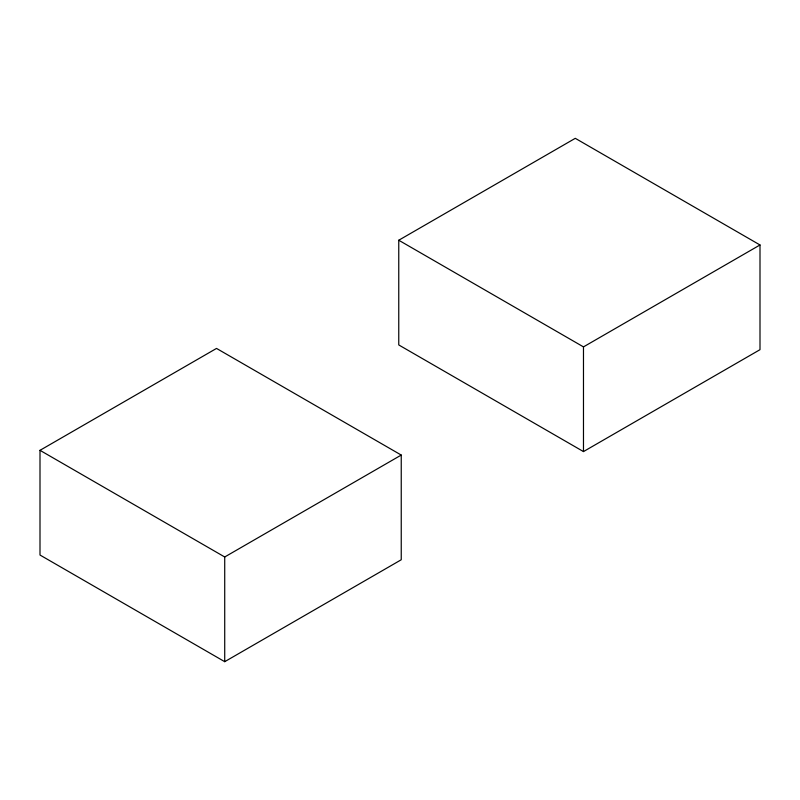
<?xml version="1.0" encoding="UTF-8"?>
<svg xmlns="http://www.w3.org/2000/svg" width="800" height="800" viewBox="0 0 800 800"><rect width="100%" height="100%" fill="white"/><g stroke="black" fill="none" stroke-linecap="round" stroke-linejoin="round"><path stroke-width="1.2" d="M398.76 240.24L575.28 138.32L760 244.97L760 349.67L583.48 451.58L398.76 344.94L398.76 240.24L583.48 346.89L760 244.97M40 450.33L216.52 348.42L401.24 455.06L401.24 559.76L224.72 661.68L40 555.03L40 450.33L224.72 556.98L401.24 455.06M583.48 346.89L583.48 451.58M224.72 556.98L224.72 661.68"/></g></svg>
